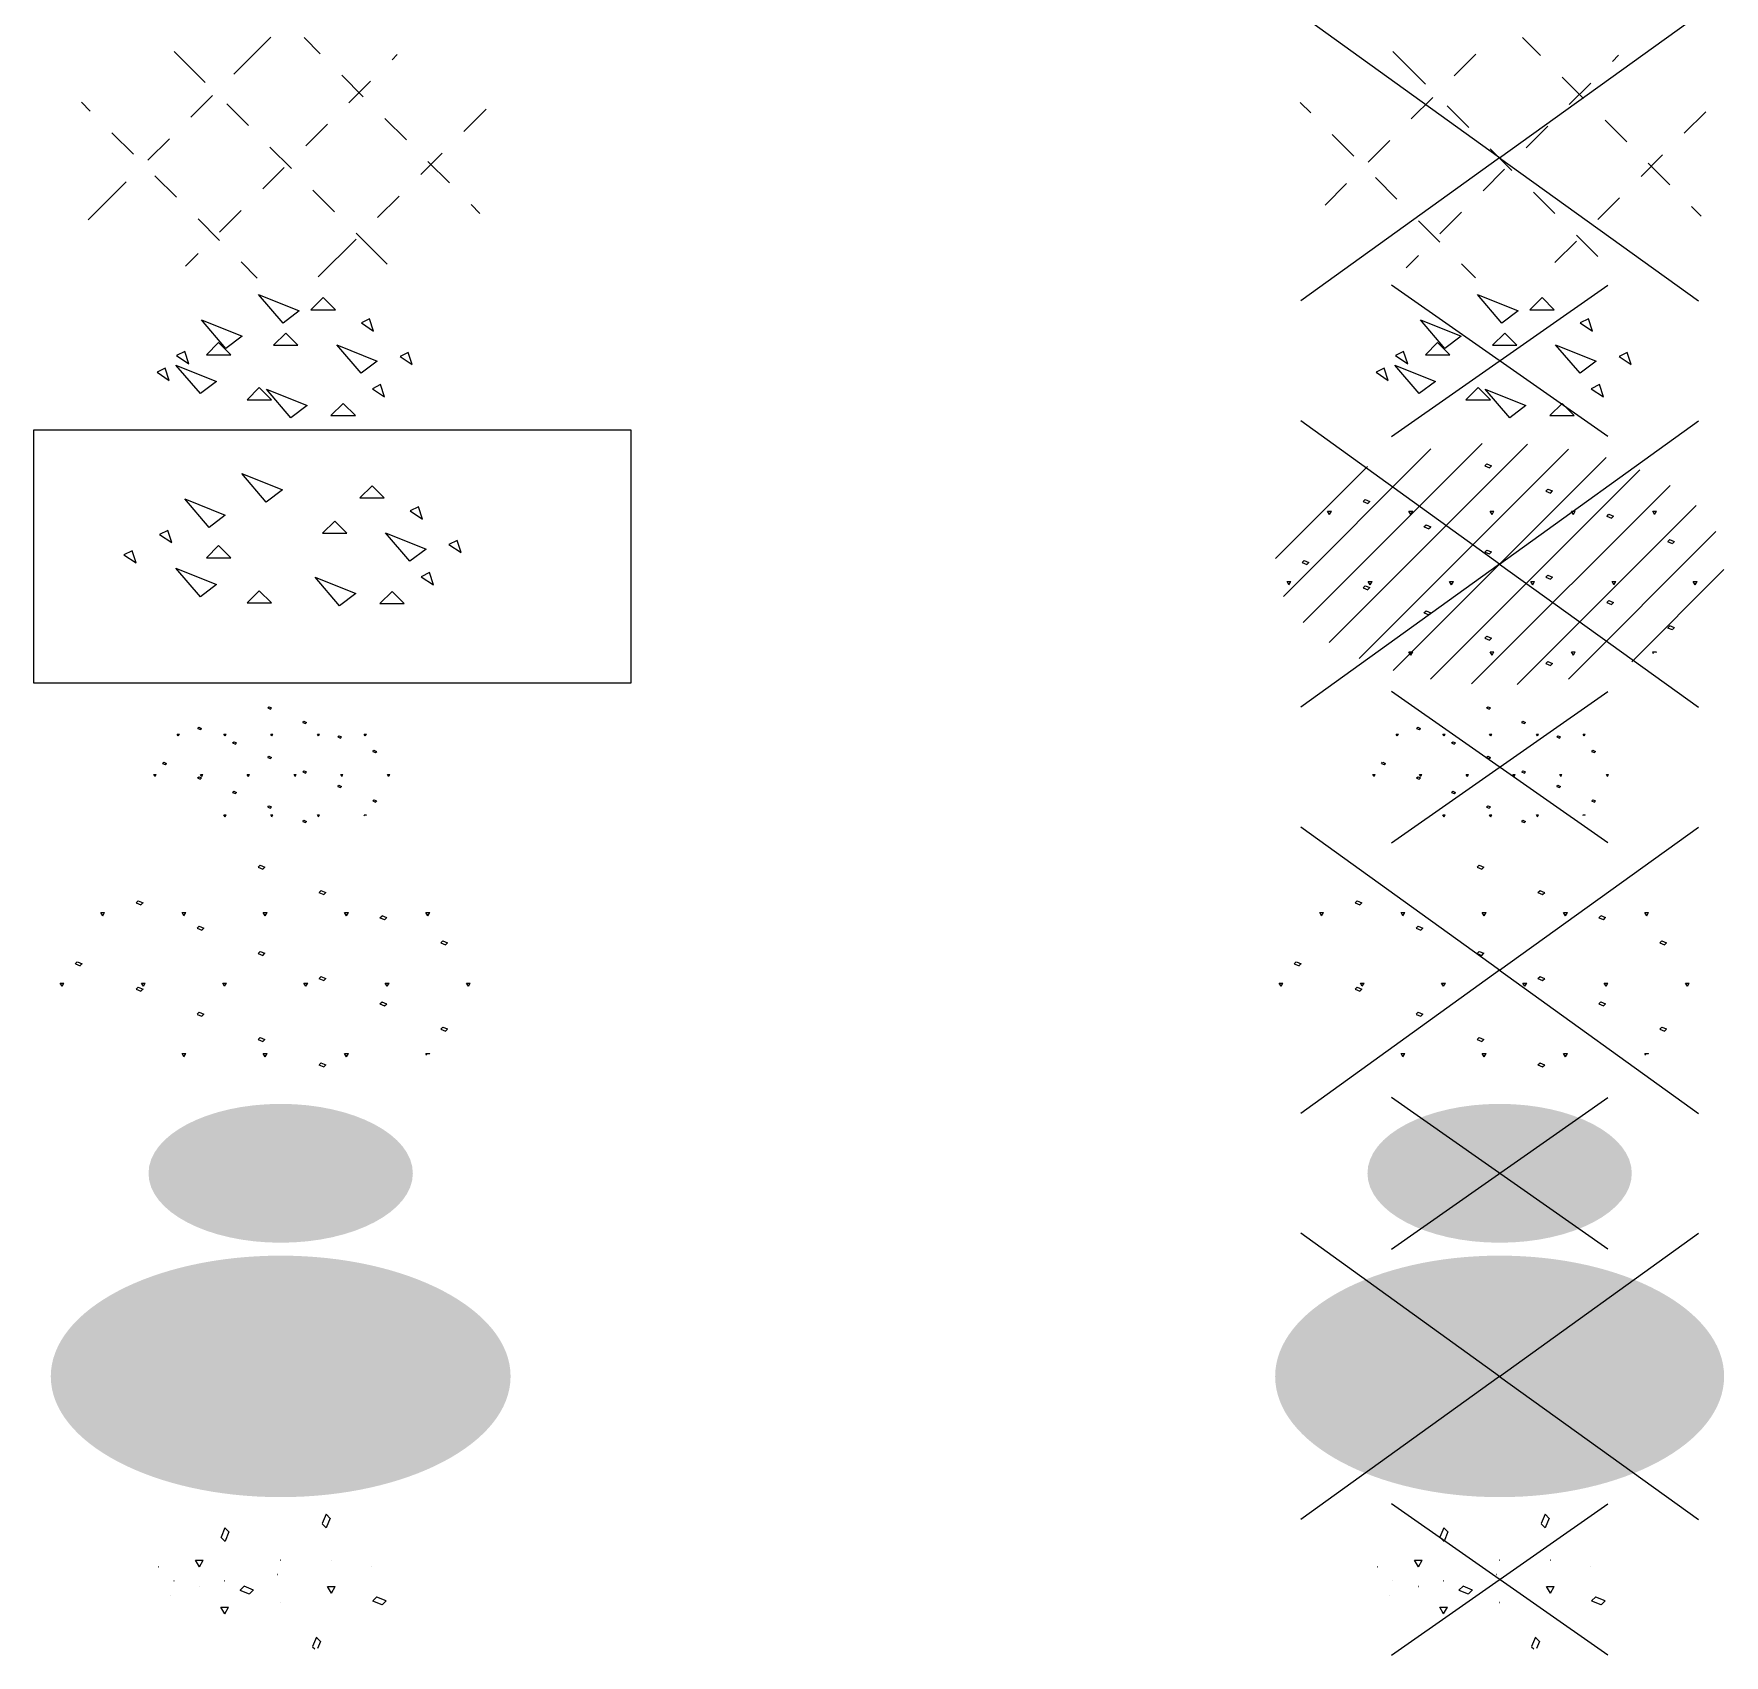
# Model space of a CAD drawing. Header units: metres. Extents: x -77 to 448, y 4806 to 5239.
# Drawn here: x -36.01 to -27.69, y 4865.63 to 4873.61 of the extents above; entities that cross this region are included whole.
import ezdxf
from ezdxf.enums import TextEntityAlignment as Align

# ---------------------------------------------------------------- set-up
doc = ezdxf.new("R2010")
doc.units = ezdxf.units.M
doc.layers.add('V-WE-VH-OPENVERHARDING_STRAATBAKSTEEN-S', color=90, linetype='Continuous', lineweight=25)
doc.styles.add('NLCS-ISO', font='NLCS-ISO.ttf')

# ---------------------------------------------------------------- blocks, each defined once
blk = doc.blocks.new('SVH-BETON_KL-SO')
for p, q in [((-1.372, 1.272), (-1.468, 1.041)), ((-1.373, 1.269), (-1.273, 1.169)), ((1.022, 1.373), (1.122, 1.273)), ((1.119, 1.606), (1.023, 1.375)), ((1.118, 1.604), (1.218, 1.504)), ((1.219, 1.506), (1.123, 1.275)), ((-1.469, 1.038), (-1.369, 0.938)), ((-1.272, 1.172), (-1.368, 0.941)), ((-2.094, 0.477), (-1.906, 0.477)), ((-2, 0.315), (-2.094, 0.477)), ((-2, 0.315), (-1.906, 0.477)), ((-1.005, -0.259), (-0.774, -0.354)), ((-1, -0.261), (-0.9, -0.161)), ((-0.905, -0.159), (-0.674, -0.254)), ((-0.769, -0.356), (-0.669, -0.256)), ((1.155, -0.17), (1.342, -0.17)), ((1.249, -0.333), (1.155, -0.17)), ((1.249, -0.333), (1.342, -0.17)), ((-1.471, -0.684), (-1.284, -0.684)), ((-1.378, -0.846), (-1.471, -0.684)), ((-1.378, -0.846), (-1.284, -0.684)), ((2.259, -0.524), (2.49, -0.62)), ((2.264, -0.526), (2.364, -0.426)), ((2.359, -0.424), (2.59, -0.52)), ((2.495, -0.622), (2.595, -0.522)), ((0.785, -1.656), (0.838, -1.709)), ((0.882, -1.423), (0.786, -1.654)), ((0.881, -1.425), (0.981, -1.525)), ((0.982, -1.523), (0.909, -1.7))]:
    blk.add_line(p, q)
for centre in [(0, 0.477), (1.249, 0.477), (-3.011, 0.314), (-0.074, 0.121), (2.238, 0.314), (-2.701, -0.393), (-2.626, -0.036), (-2, -0.17), (-1.378, -0.036), (0.002, -0.569)]:
    blk.add_circle(centre, 0.00119)
at = {"style": 'NLCS-ISO'}
blk.add_attdef('KLEUR', text='', height=1.8, dxfattribs=at).set_placement((4.25, 0), align=Align.MIDDLE_LEFT)
at = {"style": 'NLCS-ISO', "flags": 1}
blk.add_attdef('FUNCTIE', text='', height=1.8, dxfattribs=at).set_placement((0, -2.75), align=Align.TOP_CENTER)
blk = doc.blocks.new('SVH-BETON_ONGEWAPEND_INSITU_01-SO')
h = blk.add_hatch(color=253)
edge = h.paths.add_edge_path()
edge.add_ellipse((0, 0), major_axis=(5.658, 0), ratio=0.525412, start_angle=0, end_angle=360, ccw=False)
at = {"style": 'NLCS-ISO', "flags": 1}
blk.add_attdef('FUNCTIE', text='', height=1.8, dxfattribs=at).set_placement((0, -3.5), align=Align.TOP_CENTER)
blk = doc.blocks.new('SVH-BETON_ONGEWAPEND_INSITU_01_KL-SO')
h = blk.add_hatch(color=253)
edge = h.paths.add_edge_path()
edge.add_ellipse((0, 0), major_axis=(3.253, 0), ratio=0.525412, start_angle=0, end_angle=360, ccw=False)
at = {"style": 'NLCS-ISO'}
blk.add_attdef('KLEUR', text='', height=1.8, dxfattribs=at).set_placement((4.25, 0), align=Align.MIDDLE_LEFT)
at = {"style": 'NLCS-ISO', "flags": 1}
blk.add_attdef('FUNCTIE', text='', height=1.8, dxfattribs=at).set_placement((0, -2.75), align=Align.TOP_CENTER)
blk = doc.blocks.new('SVH-BETON_ONGEWAPEND_INSITU_02-SO')
for p, q in [((-0.556, 2.535), (-0.506, 2.585)), ((-0.556, 2.535), (-0.441, 2.487)), ((-0.506, 2.585), (-0.391, 2.537)), ((-0.441, 2.487), (-0.391, 2.537)), ((-3.556, 1.656), (-3.506, 1.706)), ((-3.504, 1.705), (-3.388, 1.657)), ((0.942, 1.914), (1.058, 1.866)), ((0.944, 1.914), (0.994, 1.964)), ((0.992, 1.964), (1.108, 1.916)), ((1.059, 1.866), (1.109, 1.916)), ((-4.38, 1.336), (-4.427, 1.417)), ((-4.427, 1.417), (-4.333, 1.417)), ((-4.38, 1.336), (-4.333, 1.417)), ((-3.554, 1.655), (-3.438, 1.607)), ((-3.441, 1.608), (-3.391, 1.658)), ((-2.38, 1.336), (-2.427, 1.417)), ((-2.427, 1.417), (-2.333, 1.417)), ((-2.38, 1.336), (-2.333, 1.417)), ((-0.38, 1.336), (-0.427, 1.417)), ((-0.427, 1.417), (-0.333, 1.417)), ((-0.38, 1.336), (-0.333, 1.417)), ((1.62, 1.336), (1.573, 1.417)), ((1.573, 1.417), (1.667, 1.417)), ((1.62, 1.336), (1.667, 1.417)), ((2.441, 1.293), (2.557, 1.245)), ((2.444, 1.292), (2.494, 1.342)), ((2.491, 1.343), (2.607, 1.295)), ((2.559, 1.244), (2.609, 1.294)), ((3.62, 1.336), (3.573, 1.417)), ((3.573, 1.417), (3.667, 1.417)), ((3.62, 1.336), (3.667, 1.417)), ((-2.056, 1.035), (-2.006, 1.085)), ((-2.055, 1.034), (-1.94, 0.987)), ((-2.005, 1.084), (-1.89, 1.037)), ((-1.941, 0.987), (-1.891, 1.037)), ((-0.556, 0.414), (-0.506, 0.464)), ((-0.506, 0.464), (-0.391, 0.416)), ((3.94, 0.672), (4.055, 0.625)), ((3.944, 0.671), (3.994, 0.721)), ((3.99, 0.722), (4.105, 0.675)), ((4.059, 0.623), (4.109, 0.673)), ((-5.056, 0.156), (-5.006, 0.206)), ((-5.053, 0.155), (-4.937, 0.107)), ((-5.003, 0.205), (-4.887, 0.157)), ((-4.941, 0.108), (-4.891, 0.158)), ((-0.556, 0.414), (-0.441, 0.366)), ((-0.441, 0.366), (-0.391, 0.416)), ((-5.38, -0.396), (-5.427, -0.315)), ((-5.427, -0.315), (-5.333, -0.315)), ((-5.38, -0.396), (-5.333, -0.315)), ((-3.556, -0.465), (-3.506, -0.415)), ((-3.38, -0.396), (-3.427, -0.315)), ((-3.427, -0.315), (-3.333, -0.315)), ((-3.38, -0.396), (-3.333, -0.315)), ((-1.38, -0.396), (-1.427, -0.315)), ((-1.427, -0.315), (-1.333, -0.315)), ((-1.38, -0.396), (-1.333, -0.315)), ((0.62, -0.396), (0.573, -0.315)), ((0.573, -0.315), (0.667, -0.315)), ((0.62, -0.396), (0.667, -0.315)), ((0.942, -0.207), (1.058, -0.255)), ((0.944, -0.208), (0.994, -0.158)), ((0.992, -0.157), (1.108, -0.205)), ((1.059, -0.256), (1.109, -0.206)), ((2.62, -0.396), (2.573, -0.315)), ((2.573, -0.315), (2.667, -0.315)), ((2.62, -0.396), (2.667, -0.315)), ((4.62, -0.396), (4.573, -0.315)), ((4.573, -0.315), (4.667, -0.315)), ((4.62, -0.396), (4.667, -0.315)), ((-3.554, -0.466), (-3.438, -0.514)), ((-3.504, -0.416), (-3.388, -0.464)), ((-3.441, -0.513), (-3.391, -0.463)), ((2.441, -0.828), (2.557, -0.876)), ((2.444, -0.829), (2.494, -0.779)), ((2.491, -0.778), (2.607, -0.826)), ((2.559, -0.877), (2.609, -0.827)), ((-2.056, -1.086), (-2.006, -1.036)), ((-2.055, -1.087), (-1.94, -1.135)), ((-2.005, -1.037), (-1.89, -1.085)), ((-1.941, -1.134), (-1.891, -1.084)), ((-0.556, -1.708), (-0.506, -1.658)), ((-0.506, -1.658), (-0.391, -1.706)), ((3.94, -1.449), (4.055, -1.497)), ((3.944, -1.45), (3.994, -1.4)), ((3.99, -1.399), (4.105, -1.447)), ((4.059, -1.498), (4.109, -1.448)), ((-2.38, -2.129), (-2.427, -2.047)), ((-2.427, -2.047), (-2.333, -2.047)), ((-2.38, -2.129), (-2.333, -2.047)), ((-0.556, -1.708), (-0.441, -1.756)), ((-0.441, -1.756), (-0.391, -1.706)), ((-0.38, -2.129), (-0.427, -2.047)), ((-0.427, -2.047), (-0.333, -2.047)), ((-0.38, -2.129), (-0.333, -2.047)), ((1.62, -2.129), (1.573, -2.047)), ((1.573, -2.047), (1.667, -2.047)), ((1.62, -2.129), (1.667, -2.047)), ((3.597, -2.089), (3.573, -2.047)), ((3.573, -2.047), (3.667, -2.047)), ((3.66, -2.058), (3.667, -2.047)), ((0.942, -2.329), (1.058, -2.376)), ((0.944, -2.329), (0.994, -2.279)), ((0.992, -2.279), (1.108, -2.326)), ((1.059, -2.377), (1.109, -2.327))]:
    blk.add_line(p, q)
at = {"style": 'NLCS-ISO', "flags": 1}
blk.add_attdef('FUNCTIE', text='', height=1.8, dxfattribs=at).set_placement((0, -3.5), align=Align.TOP_CENTER)
blk = doc.blocks.new('SVH-BETON_ONGEWAPEND_INSITU_02_KL-SO')
for p, q in [((-0.32, 1.458), (-0.291, 1.486)), ((-0.32, 1.458), (-0.254, 1.43)), ((-0.291, 1.486), (-0.225, 1.459)), ((-0.254, 1.43), (-0.225, 1.459)), ((-2.045, 0.952), (-2.016, 0.981)), ((-2.043, 0.952), (-1.977, 0.924)), ((-2.015, 0.98), (-1.948, 0.953)), ((-1.979, 0.925), (-1.95, 0.954)), ((0.542, 1.101), (0.608, 1.073)), ((0.543, 1.1), (0.571, 1.129)), ((0.571, 1.129), (0.637, 1.102)), ((0.609, 1.073), (0.638, 1.102)), ((-2.519, 0.768), (-2.546, 0.815)), ((-2.546, 0.815), (-2.492, 0.815)), ((-2.519, 0.768), (-2.492, 0.815)), ((-1.369, 0.768), (-1.396, 0.815)), ((-1.396, 0.815), (-1.342, 0.815)), ((-1.369, 0.768), (-1.342, 0.815)), ((-1.182, 0.595), (-1.154, 0.624)), ((-1.182, 0.595), (-1.115, 0.567)), ((-1.153, 0.624), (-1.087, 0.596)), ((-1.116, 0.568), (-1.087, 0.596)), ((-0.219, 0.768), (-0.246, 0.815)), ((-0.246, 0.815), (-0.192, 0.815)), ((-0.219, 0.768), (-0.192, 0.815)), ((0.931, 0.768), (0.904, 0.815)), ((0.904, 0.815), (0.958, 0.815)), ((0.931, 0.768), (0.958, 0.815)), ((1.404, 0.744), (1.47, 0.716)), ((1.405, 0.743), (1.434, 0.772)), ((1.432, 0.772), (1.499, 0.745)), ((1.471, 0.716), (1.5, 0.744)), ((2.081, 0.768), (2.054, 0.815)), ((2.054, 0.815), (2.108, 0.815)), ((2.081, 0.768), (2.108, 0.815)), ((-2.907, 0.09), (-2.879, 0.119)), ((-2.905, 0.089), (-2.839, 0.061)), ((-2.877, 0.118), (-2.81, 0.09)), ((-2.841, 0.062), (-2.812, 0.091)), ((-0.32, 0.238), (-0.291, 0.267)), ((-0.32, 0.238), (-0.254, 0.21)), ((-0.291, 0.267), (-0.225, 0.239)), ((-0.254, 0.21), (-0.225, 0.239)), ((2.265, 0.387), (2.332, 0.359)), ((2.268, 0.386), (2.296, 0.415)), ((2.294, 0.415), (2.361, 0.388)), ((2.334, 0.358), (2.363, 0.387)), ((-3.094, -0.228), (-3.121, -0.181)), ((-3.121, -0.181), (-3.067, -0.181)), ((-3.094, -0.228), (-3.067, -0.181)), ((-2.045, -0.267), (-2.016, -0.239)), ((-2.043, -0.268), (-1.977, -0.296)), ((-2.015, -0.239), (-1.948, -0.267)), ((-1.979, -0.295), (-1.95, -0.266)), ((-1.944, -0.228), (-1.971, -0.181)), ((-1.971, -0.181), (-1.917, -0.181)), ((-1.944, -0.228), (-1.917, -0.181)), ((-0.794, -0.228), (-0.821, -0.181)), ((-0.821, -0.181), (-0.767, -0.181)), ((-0.794, -0.228), (-0.767, -0.181)), ((0.356, -0.228), (0.329, -0.181)), ((0.329, -0.181), (0.383, -0.181)), ((0.356, -0.228), (0.383, -0.181)), ((0.542, -0.119), (0.608, -0.147)), ((0.543, -0.119), (0.571, -0.091)), ((0.571, -0.09), (0.637, -0.118)), ((0.609, -0.147), (0.638, -0.118)), ((1.506, -0.228), (1.479, -0.181)), ((1.479, -0.181), (1.533, -0.181)), ((1.506, -0.228), (1.533, -0.181)), ((2.656, -0.228), (2.629, -0.181)), ((2.629, -0.181), (2.683, -0.181)), ((2.656, -0.228), (2.683, -0.181)), ((-1.182, -0.625), (-1.154, -0.596)), ((-1.182, -0.625), (-1.115, -0.652)), ((-1.153, -0.596), (-1.087, -0.624)), ((-1.116, -0.652), (-1.087, -0.623)), ((1.404, -0.476), (1.47, -0.504)), ((1.405, -0.477), (1.434, -0.448)), ((1.432, -0.447), (1.499, -0.475)), ((1.471, -0.504), (1.5, -0.475)), ((2.268, -0.834), (2.296, -0.805)), ((2.294, -0.804), (2.361, -0.832)), ((-1.369, -1.224), (-1.396, -1.177)), ((-1.396, -1.177), (-1.342, -1.177)), ((-1.369, -1.224), (-1.342, -1.177)), ((-0.32, -0.982), (-0.291, -0.953)), ((-0.32, -0.982), (-0.254, -1.009)), ((-0.291, -0.953), (-0.225, -0.981)), ((-0.254, -1.009), (-0.225, -0.981)), ((-0.219, -1.224), (-0.246, -1.177)), ((-0.246, -1.177), (-0.192, -1.177)), ((-0.219, -1.224), (-0.192, -1.177)), ((0.931, -1.224), (0.904, -1.177)), ((0.904, -1.177), (0.958, -1.177)), ((0.931, -1.224), (0.958, -1.177)), ((2.068, -1.201), (2.054, -1.177)), ((2.054, -1.177), (2.108, -1.177)), ((2.105, -1.184), (2.108, -1.177)), ((2.265, -0.833), (2.332, -0.861)), ((2.334, -0.861), (2.363, -0.833)), ((0.542, -1.339), (0.608, -1.366)), ((0.543, -1.339), (0.571, -1.31)), ((0.571, -1.31), (0.637, -1.338)), ((0.609, -1.367), (0.638, -1.338))]:
    blk.add_line(p, q)
at = {"style": 'NLCS-ISO'}
blk.add_attdef('FORMAAT', text='', height=1.8, dxfattribs=at).set_placement((-4.25, 0), align=Align.MIDDLE_RIGHT)
blk.add_attdef('KLEUR', text='', height=1.8, dxfattribs=at).set_placement((4.25, 0), align=Align.MIDDLE_LEFT)
at = {"style": 'NLCS-ISO', "flags": 1}
blk.add_attdef('FUNCTIE', text='', height=1.8, dxfattribs=at).set_placement((0, -2.75), align=Align.TOP_CENTER)
blk = doc.blocks.new('SVH-BETON_SCHRAAL-SO')
for p, q in [((-0.958, 2.227), (0.042, 1.827)), ((-0.358, 1.527), (-0.958, 2.227)), ((0.042, 1.827), (-0.358, 1.527)), ((2.25, 1.929), (1.95, 1.629)), ((2.55, 1.629), (2.25, 1.929)), ((-2.363, 1.603), (-1.363, 1.203)), ((-1.763, 0.903), (-2.363, 1.603)), ((1.95, 1.629), (2.55, 1.629)), ((3.389, 1.406), (3.189, 1.306)), ((3.189, 1.306), (3.489, 1.106)), ((3.489, 1.106), (3.389, 1.406)), ((-1.363, 1.203), (-1.763, 0.903)), ((1.329, 1.056), (1.029, 0.756)), ((1.629, 0.756), (1.329, 1.056)), ((-2.78, 0.826), (-2.98, 0.726)), ((-2.98, 0.726), (-2.68, 0.526)), ((-2.68, 0.526), (-2.78, 0.826)), ((-1.528, 0.454), (-1.828, 0.154)), ((-1.228, 0.154), (-1.528, 0.454)), ((1.029, 0.756), (1.629, 0.756)), ((2.581, 0.768), (3.581, 0.368)), ((3.181, 0.068), (2.581, 0.768)), ((4.342, 0.581), (4.142, 0.481)), ((4.142, 0.481), (4.442, 0.281)), ((4.442, 0.281), (4.342, 0.581)), ((-3.658, 0.327), (-3.858, 0.227)), ((-3.858, 0.227), (-3.558, 0.027)), ((-3.558, 0.027), (-3.658, 0.327)), ((-1.828, 0.154), (-1.228, 0.154)), ((3.581, 0.368), (3.181, 0.068)), ((-2.577, -0.105), (-1.577, -0.505)), ((-1.977, -0.805), (-2.577, -0.105)), ((0.851, -0.327), (1.851, -0.727)), ((1.451, -1.027), (0.851, -0.327)), ((3.659, -0.212), (3.459, -0.312)), ((3.459, -0.312), (3.759, -0.512)), ((3.759, -0.512), (3.659, -0.212)), ((-1.577, -0.505), (-1.977, -0.805)), ((-0.528, -0.657), (-0.828, -0.957)), ((-0.228, -0.957), (-0.528, -0.657)), ((1.851, -0.727), (1.451, -1.027)), ((2.742, -0.673), (2.442, -0.973)), ((3.042, -0.973), (2.742, -0.673)), ((-0.828, -0.957), (-0.228, -0.957)), ((2.442, -0.973), (3.042, -0.973))]:
    blk.add_line(p, q)
at = {"style": 'NLCS-ISO', "flags": 1}
blk.add_attdef('FUNCTIE', text='', height=1.8, dxfattribs=at).set_placement((0, -3.5), align=Align.TOP_CENTER)
blk = doc.blocks.new('SVH-BETON_SCHRAAL_KL-SO')
for p, q in [((-0.542, 1.633), (0.458, 1.233)), ((0.058, 0.933), (-0.542, 1.633)), ((1.046, 1.558), (0.746, 1.258)), ((0.746, 1.258), (1.346, 1.258)), ((1.346, 1.258), (1.046, 1.558)), ((-1.947, 1.009), (-0.947, 0.609)), ((-1.347, 0.309), (-1.947, 1.009)), ((0.458, 1.233), (0.058, 0.933)), ((2.186, 1.035), (1.986, 0.935)), ((1.986, 0.935), (2.286, 0.735)), ((2.286, 0.735), (2.186, 1.035)), ((-1.528, 0.454), (-1.828, 0.154)), ((-1.228, 0.154), (-1.528, 0.454)), ((-0.947, 0.609), (-1.347, 0.309)), ((0.126, 0.685), (-0.174, 0.385)), ((0.426, 0.385), (0.126, 0.685)), ((-2.363, 0.232), (-2.563, 0.132)), ((-2.563, 0.132), (-2.263, -0.068)), ((-2.263, -0.068), (-2.363, 0.232)), ((-1.828, 0.154), (-1.228, 0.154)), ((-0.174, 0.385), (0.426, 0.385)), ((1.378, 0.396), (2.378, -0.004)), ((1.978, -0.304), (1.378, 0.396)), ((3.138, 0.21), (2.938, 0.11)), ((2.938, 0.11), (3.238, -0.09)), ((3.238, -0.09), (3.138, 0.21)), ((-2.841, -0.178), (-3.041, -0.278)), ((-3.041, -0.278), (-2.741, -0.478)), ((-2.741, -0.478), (-2.841, -0.178)), ((-2.577, -0.105), (-1.577, -0.505)), ((-1.977, -0.805), (-2.577, -0.105)), ((2.378, -0.004), (1.978, -0.304)), ((-1.577, -0.505), (-1.977, -0.805)), ((-0.528, -0.657), (-0.828, -0.957)), ((-0.228, -0.957), (-0.528, -0.657)), ((-0.352, -0.698), (0.648, -1.098)), ((0.248, -1.398), (-0.352, -0.698)), ((2.456, -0.584), (2.256, -0.684)), ((2.256, -0.684), (2.556, -0.884)), ((2.556, -0.884), (2.456, -0.584)), ((-0.828, -0.957), (-0.228, -0.957)), ((0.648, -1.098), (0.248, -1.398)), ((1.538, -1.044), (1.238, -1.344)), ((1.838, -1.344), (1.538, -1.044)), ((1.238, -1.344), (1.838, -1.344))]:
    blk.add_line(p, q)
at = {"style": 'NLCS-ISO'}
blk.add_attdef('FORMAAT', text='', height=1.8, dxfattribs=at).set_placement((-4.25, 0), align=Align.MIDDLE_RIGHT)
blk.add_attdef('KLEUR', text='', height=1.8, dxfattribs=at).set_placement((4.25, 0), align=Align.MIDDLE_LEFT)
at = {"style": 'NLCS-ISO', "flags": 1}
blk.add_attdef('FUNCTIE', text='', height=1.8, dxfattribs=at).set_placement((0, -2.75), align=Align.TOP_CENTER)
blk = doc.blocks.new('SVH-BOUWWEG-SO')
for p, q in [((-1.149, 2.063), (-0.24, 2.972)), ((0.972, 2.563), (0.577, 2.959)), ((-1.856, 1.856), (-2.619, 2.619)), ((2.74, 2.417), (2.866, 2.543)), ((2.033, 1.503), (1.503, 2.033)), ((1.679, 1.356), (2.21, 1.886)), ((-4.685, 1.149), (-4.905, 1.369)), ((-2.21, 1.003), (-1.679, 1.533)), ((-0.795, 0.795), (-1.326, 1.326)), ((3.094, 0.442), (2.563, 0.972)), ((4.508, 0.649), (5.057, 1.198)), ((-3.624, 0.088), (-4.154, 0.619)), ((-3.27, -0.058), (-2.74, 0.472)), ((0.619, 0.295), (1.149, 0.826)), ((0.265, -0.265), (-0.265, 0.265)), ((3.447, -0.412), (3.977, 0.119)), ((-0.442, -0.765), (0.088, -0.235)), ((4.154, -0.619), (3.624, -0.088)), ((-4.74, -1.528), (-3.801, -0.588)), ((-2.563, -0.972), (-3.094, -0.442)), ((1.326, -1.326), (0.795, -0.795)), ((2.386, -1.472), (2.917, -0.942)), ((4.905, -1.369), (4.685, -1.149)), ((-1.503, -2.033), (-2.033, -1.503)), ((-1.503, -1.826), (-0.972, -1.295)), ((0.926, -2.933), (1.856, -2.003)), ((2.619, -2.619), (1.856, -1.856)), ((-2.345, -2.668), (-2.033, -2.356)), ((-0.577, -2.959), (-0.972, -2.563))]:
    blk.add_line(p, q)
blk = doc.blocks.new('V-SVH-BETON_KL-SO')
for p, q in [((-2.662, -1.864), (2.662, 1.864)), ((2.662, -1.864), (-2.662, 1.864)), ((-1.372, 1.272), (-1.468, 1.041)), ((-1.373, 1.269), (-1.273, 1.169)), ((1.022, 1.373), (1.122, 1.273)), ((1.119, 1.606), (1.023, 1.375)), ((1.118, 1.604), (1.218, 1.504)), ((1.219, 1.506), (1.123, 1.275)), ((-1.469, 1.038), (-1.369, 0.938)), ((-1.272, 1.172), (-1.368, 0.941)), ((-2.094, 0.477), (-1.906, 0.477)), ((-2, 0.315), (-2.094, 0.477)), ((-2, 0.315), (-1.906, 0.477)), ((-1.005, -0.259), (-0.774, -0.354)), ((-1, -0.261), (-0.9, -0.161)), ((-0.905, -0.159), (-0.674, -0.254)), ((-0.769, -0.356), (-0.669, -0.256)), ((1.155, -0.17), (1.342, -0.17)), ((1.249, -0.333), (1.155, -0.17)), ((1.249, -0.333), (1.342, -0.17)), ((-1.471, -0.684), (-1.284, -0.684)), ((-1.378, -0.846), (-1.471, -0.684)), ((-1.378, -0.846), (-1.284, -0.684)), ((2.259, -0.524), (2.49, -0.62)), ((2.264, -0.526), (2.364, -0.426)), ((2.359, -0.424), (2.59, -0.52)), ((2.495, -0.622), (2.595, -0.522)), ((0.785, -1.656), (0.838, -1.709)), ((0.882, -1.423), (0.786, -1.654)), ((0.881, -1.425), (0.981, -1.525)), ((0.982, -1.523), (0.909, -1.7))]:
    blk.add_line(p, q)
for centre in [(0, 0.477), (1.249, 0.477), (-3.011, 0.314), (-0.074, 0.121), (2.238, 0.314), (-2.701, -0.393), (-2.626, -0.036), (-2, -0.17), (-1.378, -0.036), (0.002, -0.569)]:
    blk.add_circle(centre, 0.00119)
at = {"style": 'NLCS-ISO'}
blk.add_attdef('KLEUR', text='', height=1.8, dxfattribs=at).set_placement((4.25, 0), align=Align.MIDDLE_LEFT)
at = {"style": 'NLCS-ISO', "flags": 1}
blk.add_attdef('FUNCTIE', text='', height=1.8, dxfattribs=at).set_placement((0, -2.75), align=Align.TOP_CENTER)
blk = doc.blocks.new('V-SVH-BETON_ONGEWAPEND_INSITU_01-SO')
h = blk.add_hatch(color=254)
edge = h.paths.add_edge_path()
edge.add_ellipse((0, 0), major_axis=(5.525, 0), ratio=0.538076, start_angle=0, end_angle=360, ccw=False)
for q in [(-4.895, 3.524), (4.895, 3.524), (-4.895, -3.524), (4.895, -3.524)]:
    blk.add_line((0, 0), q)
at = {"style": 'NLCS-ISO', "flags": 1}
blk.add_attdef('FUNCTIE', text='', height=1.8, dxfattribs=at).set_placement((0, -3.975), align=Align.TOP_CENTER)
blk = doc.blocks.new('V-SVH-BETON_ONGEWAPEND_INSITU_01_KL-SO')
h = blk.add_hatch(color=253)
edge = h.paths.add_edge_path()
edge.add_ellipse((0, 0), major_axis=(3.253, 0), ratio=0.525412, start_angle=0, end_angle=360, ccw=False)
for p, q in [((-2.662, -1.864), (2.662, 1.864)), ((2.662, -1.864), (-2.662, 1.864))]:
    blk.add_line(p, q)
at = {"style": 'NLCS-ISO'}
blk.add_attdef('KLEUR', text='', height=1.8, dxfattribs=at).set_placement((4.25, 0), align=Align.MIDDLE_LEFT)
at = {"style": 'NLCS-ISO', "flags": 1}
blk.add_attdef('FUNCTIE', text='', height=1.8, dxfattribs=at).set_placement((0, -2.75), align=Align.TOP_CENTER)
blk = doc.blocks.new('V-SVH-BETON_ONGEWAPEND_INSITU_02-SO')
for p, q in [((0, 0), (-4.895, 3.524)), ((0, 0), (4.895, 3.524)), ((-0.556, 2.535), (-0.506, 2.585)), ((-0.556, 2.535), (-0.441, 2.487)), ((-0.506, 2.585), (-0.391, 2.537)), ((-0.441, 2.487), (-0.391, 2.537)), ((-3.556, 1.656), (-3.506, 1.706)), ((-3.504, 1.705), (-3.388, 1.657)), ((0.942, 1.914), (1.058, 1.866)), ((0.944, 1.914), (0.994, 1.964)), ((0.992, 1.964), (1.108, 1.916)), ((1.059, 1.866), (1.109, 1.916)), ((-4.38, 1.336), (-4.427, 1.417)), ((-4.427, 1.417), (-4.333, 1.417)), ((-4.38, 1.336), (-4.333, 1.417)), ((-3.554, 1.655), (-3.438, 1.607)), ((-3.441, 1.608), (-3.391, 1.658)), ((-2.38, 1.336), (-2.427, 1.417)), ((-2.427, 1.417), (-2.333, 1.417)), ((-2.38, 1.336), (-2.333, 1.417)), ((-0.38, 1.336), (-0.427, 1.417)), ((-0.427, 1.417), (-0.333, 1.417)), ((-0.38, 1.336), (-0.333, 1.417)), ((1.62, 1.336), (1.573, 1.417)), ((1.573, 1.417), (1.667, 1.417)), ((1.62, 1.336), (1.667, 1.417)), ((2.441, 1.293), (2.557, 1.245)), ((2.444, 1.292), (2.494, 1.342)), ((2.491, 1.343), (2.607, 1.295)), ((2.559, 1.244), (2.609, 1.294)), ((3.62, 1.336), (3.573, 1.417)), ((3.573, 1.417), (3.667, 1.417)), ((3.62, 1.336), (3.667, 1.417)), ((-2.056, 1.035), (-2.006, 1.085)), ((-2.055, 1.034), (-1.94, 0.987)), ((-2.005, 1.084), (-1.89, 1.037)), ((-1.941, 0.987), (-1.891, 1.037)), ((-0.556, 0.414), (-0.506, 0.464)), ((-0.506, 0.464), (-0.391, 0.416)), ((3.94, 0.672), (4.055, 0.625)), ((3.944, 0.671), (3.994, 0.721)), ((3.99, 0.722), (4.105, 0.675)), ((4.059, 0.623), (4.109, 0.673)), ((-5.056, 0.156), (-5.006, 0.206)), ((-5.053, 0.155), (-4.937, 0.107)), ((-5.003, 0.205), (-4.887, 0.157)), ((-4.941, 0.108), (-4.891, 0.158)), ((-0.556, 0.414), (-0.441, 0.366)), ((-0.441, 0.366), (-0.391, 0.416)), ((-5.38, -0.396), (-5.427, -0.315)), ((-5.427, -0.315), (-5.333, -0.315)), ((-5.38, -0.396), (-5.333, -0.315)), ((0, 0), (-4.895, -3.524)), ((-3.556, -0.465), (-3.506, -0.415)), ((-3.38, -0.396), (-3.427, -0.315)), ((-3.427, -0.315), (-3.333, -0.315)), ((-3.38, -0.396), (-3.333, -0.315)), ((-1.38, -0.396), (-1.427, -0.315)), ((-1.427, -0.315), (-1.333, -0.315)), ((-1.38, -0.396), (-1.333, -0.315)), ((0, 0), (4.895, -3.524)), ((0.62, -0.396), (0.573, -0.315)), ((0.573, -0.315), (0.667, -0.315)), ((0.62, -0.396), (0.667, -0.315)), ((0.942, -0.207), (1.058, -0.255)), ((0.944, -0.208), (0.994, -0.158)), ((0.992, -0.157), (1.108, -0.205)), ((1.059, -0.256), (1.109, -0.206)), ((2.62, -0.396), (2.573, -0.315)), ((2.573, -0.315), (2.667, -0.315)), ((2.62, -0.396), (2.667, -0.315)), ((4.62, -0.396), (4.573, -0.315)), ((4.573, -0.315), (4.667, -0.315)), ((4.62, -0.396), (4.667, -0.315)), ((-3.554, -0.466), (-3.438, -0.514)), ((-3.504, -0.416), (-3.388, -0.464)), ((-3.441, -0.513), (-3.391, -0.463)), ((2.441, -0.828), (2.557, -0.876)), ((2.444, -0.829), (2.494, -0.779)), ((2.491, -0.778), (2.607, -0.826)), ((2.559, -0.877), (2.609, -0.827)), ((-2.056, -1.086), (-2.006, -1.036)), ((-2.055, -1.087), (-1.94, -1.135)), ((-2.005, -1.037), (-1.89, -1.085)), ((-1.941, -1.134), (-1.891, -1.084)), ((-0.556, -1.708), (-0.506, -1.658)), ((-0.506, -1.658), (-0.391, -1.706)), ((3.94, -1.449), (4.055, -1.497)), ((3.944, -1.45), (3.994, -1.4)), ((3.99, -1.399), (4.105, -1.447)), ((4.059, -1.498), (4.109, -1.448)), ((-2.38, -2.129), (-2.427, -2.047)), ((-2.427, -2.047), (-2.333, -2.047)), ((-2.38, -2.129), (-2.333, -2.047)), ((-0.556, -1.708), (-0.441, -1.756)), ((-0.441, -1.756), (-0.391, -1.706)), ((-0.38, -2.129), (-0.427, -2.047)), ((-0.427, -2.047), (-0.333, -2.047)), ((-0.38, -2.129), (-0.333, -2.047)), ((1.62, -2.129), (1.573, -2.047)), ((1.573, -2.047), (1.667, -2.047)), ((1.62, -2.129), (1.667, -2.047)), ((3.597, -2.089), (3.573, -2.047)), ((3.573, -2.047), (3.667, -2.047)), ((3.66, -2.058), (3.667, -2.047)), ((0.942, -2.329), (1.058, -2.376)), ((0.944, -2.329), (0.994, -2.279)), ((0.992, -2.279), (1.108, -2.326)), ((1.059, -2.377), (1.109, -2.327))]:
    blk.add_line(p, q)
at = {"style": 'NLCS-ISO', "flags": 1}
blk.add_attdef('FUNCTIE', text='', height=1.8, dxfattribs=at).set_placement((0, -3.975), align=Align.TOP_CENTER)
blk = doc.blocks.new('V-SVH-BETON_ONGEWAPEND_INSITU_02_KL-SO')
for p, q in [((-2.662, -1.864), (2.662, 1.864)), ((2.662, -1.864), (-2.662, 1.864)), ((-0.32, 1.458), (-0.291, 1.486)), ((-0.32, 1.458), (-0.254, 1.43)), ((-0.291, 1.486), (-0.225, 1.459)), ((-0.254, 1.43), (-0.225, 1.459)), ((-2.045, 0.952), (-2.016, 0.981)), ((-2.043, 0.952), (-1.977, 0.924)), ((-2.015, 0.98), (-1.948, 0.953)), ((-1.979, 0.925), (-1.95, 0.954)), ((0.542, 1.101), (0.608, 1.073)), ((0.543, 1.1), (0.571, 1.129)), ((0.571, 1.129), (0.637, 1.102)), ((0.609, 1.073), (0.638, 1.102)), ((-2.519, 0.768), (-2.546, 0.815)), ((-2.546, 0.815), (-2.492, 0.815)), ((-2.519, 0.768), (-2.492, 0.815)), ((-1.369, 0.768), (-1.396, 0.815)), ((-1.396, 0.815), (-1.342, 0.815)), ((-1.369, 0.768), (-1.342, 0.815)), ((-1.182, 0.595), (-1.154, 0.624)), ((-1.182, 0.595), (-1.115, 0.567)), ((-1.153, 0.624), (-1.087, 0.596)), ((-1.116, 0.568), (-1.087, 0.596)), ((-0.219, 0.768), (-0.246, 0.815)), ((-0.246, 0.815), (-0.192, 0.815)), ((-0.219, 0.768), (-0.192, 0.815)), ((0.931, 0.768), (0.904, 0.815)), ((0.904, 0.815), (0.958, 0.815)), ((0.931, 0.768), (0.958, 0.815)), ((1.404, 0.744), (1.47, 0.716)), ((1.405, 0.743), (1.434, 0.772)), ((1.432, 0.772), (1.499, 0.745)), ((1.471, 0.716), (1.5, 0.744)), ((2.081, 0.768), (2.054, 0.815)), ((2.054, 0.815), (2.108, 0.815)), ((2.081, 0.768), (2.108, 0.815)), ((-2.907, 0.09), (-2.879, 0.119)), ((-2.905, 0.089), (-2.839, 0.061)), ((-2.877, 0.118), (-2.81, 0.09)), ((-2.841, 0.062), (-2.812, 0.091)), ((-0.32, 0.238), (-0.291, 0.267)), ((-0.32, 0.238), (-0.254, 0.21)), ((-0.291, 0.267), (-0.225, 0.239)), ((-0.254, 0.21), (-0.225, 0.239)), ((2.265, 0.387), (2.332, 0.359)), ((2.268, 0.386), (2.296, 0.415)), ((2.294, 0.415), (2.361, 0.388)), ((2.334, 0.358), (2.363, 0.387)), ((-3.094, -0.228), (-3.121, -0.181)), ((-3.121, -0.181), (-3.067, -0.181)), ((-3.094, -0.228), (-3.067, -0.181)), ((-2.045, -0.267), (-2.016, -0.239)), ((-2.043, -0.268), (-1.977, -0.296)), ((-2.015, -0.239), (-1.948, -0.267)), ((-1.979, -0.295), (-1.95, -0.266)), ((-1.944, -0.228), (-1.971, -0.181)), ((-1.971, -0.181), (-1.917, -0.181)), ((-1.944, -0.228), (-1.917, -0.181)), ((-0.794, -0.228), (-0.821, -0.181)), ((-0.821, -0.181), (-0.767, -0.181)), ((-0.794, -0.228), (-0.767, -0.181)), ((0.356, -0.228), (0.329, -0.181)), ((0.329, -0.181), (0.383, -0.181)), ((0.356, -0.228), (0.383, -0.181)), ((0.542, -0.119), (0.608, -0.147)), ((0.543, -0.119), (0.571, -0.091)), ((0.571, -0.09), (0.637, -0.118)), ((0.609, -0.147), (0.638, -0.118)), ((1.506, -0.228), (1.479, -0.181)), ((1.479, -0.181), (1.533, -0.181)), ((1.506, -0.228), (1.533, -0.181)), ((2.656, -0.228), (2.629, -0.181)), ((2.629, -0.181), (2.683, -0.181)), ((2.656, -0.228), (2.683, -0.181)), ((-1.182, -0.625), (-1.154, -0.596)), ((-1.182, -0.625), (-1.115, -0.652)), ((-1.153, -0.596), (-1.087, -0.624)), ((-1.116, -0.652), (-1.087, -0.623)), ((1.404, -0.476), (1.47, -0.504)), ((1.405, -0.477), (1.434, -0.448)), ((1.432, -0.447), (1.499, -0.475)), ((1.471, -0.504), (1.5, -0.475)), ((2.268, -0.834), (2.296, -0.805)), ((2.294, -0.804), (2.361, -0.832)), ((-1.369, -1.224), (-1.396, -1.177)), ((-1.396, -1.177), (-1.342, -1.177)), ((-1.369, -1.224), (-1.342, -1.177)), ((-0.32, -0.982), (-0.291, -0.953)), ((-0.32, -0.982), (-0.254, -1.009)), ((-0.291, -0.953), (-0.225, -0.981)), ((-0.254, -1.009), (-0.225, -0.981)), ((-0.219, -1.224), (-0.246, -1.177)), ((-0.246, -1.177), (-0.192, -1.177)), ((-0.219, -1.224), (-0.192, -1.177)), ((0.931, -1.224), (0.904, -1.177)), ((0.904, -1.177), (0.958, -1.177)), ((0.931, -1.224), (0.958, -1.177)), ((2.068, -1.201), (2.054, -1.177)), ((2.054, -1.177), (2.108, -1.177)), ((2.105, -1.184), (2.108, -1.177)), ((2.265, -0.833), (2.332, -0.861)), ((2.334, -0.861), (2.363, -0.833)), ((0.542, -1.339), (0.608, -1.366)), ((0.543, -1.339), (0.571, -1.31)), ((0.571, -1.31), (0.637, -1.338)), ((0.609, -1.367), (0.638, -1.338))]:
    blk.add_line(p, q)
at = {"style": 'NLCS-ISO'}
blk.add_attdef('FORMAAT', text='', height=1.8, dxfattribs=at).set_placement((-4.25, 0), align=Align.MIDDLE_RIGHT)
blk.add_attdef('KLEUR', text='', height=1.8, dxfattribs=at).set_placement((4.25, 0), align=Align.MIDDLE_LEFT)
at = {"style": 'NLCS-ISO', "flags": 1}
blk.add_attdef('FUNCTIE', text='', height=1.8, dxfattribs=at).set_placement((0, -2.75), align=Align.TOP_CENTER)
blk = doc.blocks.new('V-SVH-BETON_SCHRAAL-SO')
for p, q in [((0, 0), (-4.895, 3.524)), ((0, 0), (4.895, 3.524)), ((-4.834, -1.44), (-0.428, 2.966)), ((-4.197, -1.935), (0.689, 2.952)), ((-5.323, -0.797), (-1.694, 2.832)), ((-3.454, -2.322), (1.699, 2.831)), ((-2.619, -2.619), (2.619, 2.619)), ((-5.519, 0.138), (-3.252, 2.405)), ((-1.699, -2.831), (3.454, 2.322)), ((-0.362, 2.417), (-0.312, 2.467)), ((-0.362, 2.417), (-0.247, 2.369)), ((-0.312, 2.467), (-0.197, 2.419)), ((-0.247, 2.369), (-0.197, 2.419)), ((-0.689, -2.952), (4.197, 1.935)), ((1.136, 1.796), (1.252, 1.748)), ((1.138, 1.795), (1.188, 1.845)), ((1.186, 1.846), (1.302, 1.798)), ((1.253, 1.748), (1.303, 1.798)), ((-4.186, 1.217), (-4.233, 1.299)), ((-4.233, 1.299), (-4.139, 1.299)), ((-4.186, 1.217), (-4.139, 1.299)), ((-3.362, 1.538), (-3.312, 1.588)), ((-3.36, 1.537), (-3.244, 1.489)), ((-3.31, 1.587), (-3.194, 1.539)), ((-3.247, 1.49), (-3.197, 1.54)), ((-2.186, 1.217), (-2.233, 1.299)), ((-2.233, 1.299), (-2.139, 1.299)), ((-2.186, 1.217), (-2.139, 1.299)), ((-0.186, 1.217), (-0.233, 1.299)), ((-0.233, 1.299), (-0.139, 1.299)), ((-0.186, 1.217), (-0.139, 1.299)), ((0.428, -2.966), (4.834, 1.44)), ((1.814, 1.217), (1.767, 1.299)), ((1.767, 1.299), (1.861, 1.299)), ((1.814, 1.217), (1.861, 1.299)), ((3.814, 1.217), (3.767, 1.299)), ((3.767, 1.299), (3.861, 1.299)), ((3.814, 1.217), (3.861, 1.299)), ((-1.862, 0.917), (-1.812, 0.967)), ((-1.861, 0.916), (-1.746, 0.868)), ((-1.811, 0.966), (-1.696, 0.918)), ((-1.747, 0.869), (-1.697, 0.919)), ((2.635, 1.175), (2.751, 1.127)), ((2.638, 1.174), (2.688, 1.224)), ((2.685, 1.225), (2.801, 1.177)), ((2.753, 1.126), (2.803, 1.176)), ((1.694, -2.832), (5.323, 0.797)), ((4.134, 0.554), (4.249, 0.507)), ((4.138, 0.553), (4.188, 0.603)), ((4.184, 0.604), (4.299, 0.557)), ((4.253, 0.505), (4.303, 0.555)), ((-4.862, 0.038), (-4.812, 0.088)), ((-4.859, 0.037), (-4.743, -0.011)), ((-4.809, 0.087), (-4.693, 0.039)), ((-4.747, -0.01), (-4.697, 0.04)), ((-0.362, 0.295), (-0.312, 0.345)), ((-0.362, 0.295), (-0.247, 0.248)), ((-0.312, 0.345), (-0.197, 0.298)), ((-0.247, 0.248), (-0.197, 0.298)), ((0, 0), (-4.895, -3.524)), ((0, 0), (4.895, -3.524)), ((1.136, -0.325), (1.252, -0.373)), ((1.138, -0.326), (1.188, -0.276)), ((1.186, -0.275), (1.302, -0.323)), ((1.253, -0.374), (1.303, -0.324)), ((3.252, -2.405), (5.519, -0.138)), ((-5.186, -0.515), (-5.233, -0.433)), ((-5.233, -0.433), (-5.139, -0.433)), ((-5.186, -0.515), (-5.139, -0.433)), ((-3.362, -0.583), (-3.312, -0.533)), ((-3.36, -0.584), (-3.244, -0.632)), ((-3.31, -0.534), (-3.194, -0.582)), ((-3.247, -0.631), (-3.197, -0.581)), ((-3.186, -0.515), (-3.233, -0.433)), ((-3.233, -0.433), (-3.139, -0.433)), ((-3.186, -0.515), (-3.139, -0.433)), ((-1.186, -0.515), (-1.233, -0.433)), ((-1.233, -0.433), (-1.139, -0.433)), ((-1.186, -0.515), (-1.139, -0.433)), ((0.814, -0.515), (0.767, -0.433)), ((0.767, -0.433), (0.861, -0.433)), ((0.814, -0.515), (0.861, -0.433)), ((2.814, -0.515), (2.767, -0.433)), ((2.767, -0.433), (2.861, -0.433)), ((2.814, -0.515), (2.861, -0.433)), ((4.814, -0.515), (4.767, -0.433)), ((4.767, -0.433), (4.861, -0.433)), ((4.814, -0.515), (4.861, -0.433)), ((-1.862, -1.205), (-1.812, -1.155)), ((-1.861, -1.205), (-1.746, -1.253)), ((-1.811, -1.155), (-1.696, -1.203)), ((-1.747, -1.252), (-1.697, -1.202)), ((2.635, -0.946), (2.751, -0.994)), ((2.638, -0.947), (2.688, -0.897)), ((2.685, -0.896), (2.801, -0.944)), ((2.753, -0.995), (2.803, -0.945)), ((4.134, -1.567), (4.249, -1.615)), ((4.138, -1.569), (4.188, -1.519)), ((4.184, -1.517), (4.299, -1.565)), ((4.253, -1.616), (4.303, -1.566)), ((-0.362, -1.826), (-0.312, -1.776)), ((-0.362, -1.826), (-0.247, -1.874)), ((-0.312, -1.776), (-0.197, -1.824)), ((-0.247, -1.874), (-0.197, -1.824)), ((-2.186, -2.247), (-2.233, -2.165)), ((-2.233, -2.165), (-2.139, -2.165)), ((-2.186, -2.247), (-2.139, -2.165)), ((-0.186, -2.247), (-0.233, -2.165)), ((-0.233, -2.165), (-0.139, -2.165)), ((-0.186, -2.247), (-0.139, -2.165)), ((1.136, -2.447), (1.252, -2.495)), ((1.138, -2.447), (1.188, -2.397)), ((1.186, -2.397), (1.302, -2.445)), ((1.253, -2.495), (1.303, -2.445)), ((1.814, -2.247), (1.767, -2.165)), ((1.767, -2.165), (1.861, -2.165)), ((1.814, -2.247), (1.861, -2.165)), ((3.791, -2.207), (3.767, -2.165)), ((3.767, -2.165), (3.861, -2.165)), ((3.854, -2.176), (3.861, -2.165))]:
    blk.add_line(p, q)
at = {"style": 'NLCS-ISO', "flags": 1}
blk.add_attdef('FUNCTIE', text='', height=1.8, dxfattribs=at).set_placement((0, -3.975), align=Align.TOP_CENTER)
blk = doc.blocks.new('V-SVH-BETON_SCHRAAL_KL-SO')
for p, q in [((-2.662, -1.864), (2.662, 1.864)), ((2.662, -1.864), (-2.662, 1.864)), ((-0.542, 1.633), (0.458, 1.233)), ((0.058, 0.933), (-0.542, 1.633)), ((1.046, 1.558), (0.746, 1.258)), ((0.746, 1.258), (1.346, 1.258)), ((1.346, 1.258), (1.046, 1.558)), ((-1.947, 1.009), (-0.947, 0.609)), ((-1.347, 0.309), (-1.947, 1.009)), ((0.458, 1.233), (0.058, 0.933)), ((2.186, 1.035), (1.986, 0.935)), ((1.986, 0.935), (2.286, 0.735)), ((2.286, 0.735), (2.186, 1.035)), ((-1.528, 0.454), (-1.828, 0.154)), ((-1.228, 0.154), (-1.528, 0.454)), ((-0.947, 0.609), (-1.347, 0.309)), ((0.126, 0.685), (-0.174, 0.385)), ((0.426, 0.385), (0.126, 0.685)), ((-2.363, 0.232), (-2.563, 0.132)), ((-2.563, 0.132), (-2.263, -0.068)), ((-2.263, -0.068), (-2.363, 0.232)), ((-1.828, 0.154), (-1.228, 0.154)), ((-0.174, 0.385), (0.426, 0.385)), ((1.378, 0.396), (2.378, -0.004)), ((1.978, -0.304), (1.378, 0.396)), ((3.138, 0.21), (2.938, 0.11)), ((2.938, 0.11), (3.238, -0.09)), ((3.238, -0.09), (3.138, 0.21)), ((-2.841, -0.178), (-3.041, -0.278)), ((-3.041, -0.278), (-2.741, -0.478)), ((-2.741, -0.478), (-2.841, -0.178)), ((-2.577, -0.105), (-1.577, -0.505)), ((-1.977, -0.805), (-2.577, -0.105)), ((2.378, -0.004), (1.978, -0.304)), ((-1.577, -0.505), (-1.977, -0.805)), ((-0.528, -0.657), (-0.828, -0.957)), ((-0.228, -0.957), (-0.528, -0.657)), ((-0.352, -0.698), (0.648, -1.098)), ((0.248, -1.398), (-0.352, -0.698)), ((2.456, -0.584), (2.256, -0.684)), ((2.256, -0.684), (2.556, -0.884)), ((2.556, -0.884), (2.456, -0.584)), ((-0.828, -0.957), (-0.228, -0.957)), ((0.648, -1.098), (0.248, -1.398)), ((1.538, -1.044), (1.238, -1.344)), ((1.838, -1.344), (1.538, -1.044)), ((1.238, -1.344), (1.838, -1.344))]:
    blk.add_line(p, q)
at = {"style": 'NLCS-ISO'}
blk.add_attdef('FORMAAT', text='', height=1.8, dxfattribs=at).set_placement((-4.25, 0), align=Align.MIDDLE_RIGHT)
blk.add_attdef('KLEUR', text='', height=1.8, dxfattribs=at).set_placement((4.25, 0), align=Align.MIDDLE_LEFT)
at = {"style": 'NLCS-ISO', "flags": 1}
blk.add_attdef('FUNCTIE', text='', height=1.8, dxfattribs=at).set_placement((0, -2.75), align=Align.TOP_CENTER)
blk = doc.blocks.new('V-SVH-BOUWWEG-SO')
for p, q in [((0, 0), (-4.895, 3.524)), ((0, 0), (4.895, 3.524)), ((1.006, 2.518), (0.565, 2.959)), ((-1.822, 1.811), (-2.628, 2.617)), ((-1.115, 2.018), (-0.585, 2.549)), ((2.774, 2.372), (2.926, 2.524)), ((2.067, 1.458), (1.537, 1.988)), ((1.714, 1.311), (2.244, 1.841)), ((-4.65, 1.104), (-4.91, 1.364)), ((-2.176, 0.958), (-1.645, 1.488)), ((-0.761, 0.75), (-1.292, 1.281)), ((3.128, 0.397), (2.597, 0.927)), ((4.542, 0.604), (5.072, 1.134)), ((-3.59, 0.043), (-4.12, 0.574)), ((-3.236, -0.103), (-2.706, 0.427)), ((0.653, 0.25), (1.183, 0.781)), ((0.299, -0.31), (-0.231, 0.22)), ((3.481, -0.457), (4.012, 0.074)), ((0, 0), (-4.895, -3.524)), ((-0.408, -0.81), (0.123, -0.28)), ((0, 0), (4.895, -3.524)), ((4.188, -0.664), (3.658, -0.133)), ((-4.297, -1.164), (-3.767, -0.633)), ((-2.529, -1.017), (-3.059, -0.487)), ((1.36, -1.371), (0.83, -0.841)), ((2.421, -1.517), (2.951, -0.987)), ((4.958, -1.433), (4.719, -1.194)), ((-1.468, -2.078), (-1.999, -1.548)), ((-1.468, -1.871), (-0.938, -1.341)), ((1.36, -2.578), (1.89, -2.048)), ((2.421, -2.432), (1.89, -1.901)), ((-2.302, -2.704), (-1.999, -2.401)), ((-0.59, -2.957), (-0.938, -2.608))]:
    blk.add_line(p, q)

msp = doc.modelspace()

# ---------------------------------------------------------------- linework, layer by layer
at = {"color": 1}
msp.add_lwpolyline([(-36.0137, 4871.6592), (-33.0754, 4871.6592), (-33.0754, 4870.4111), (-36.0137, 4870.4111)], close=True, dxfattribs=at)

# ---------------------------------------------------------------- block references
at = {"layer": 'V-WE-VH-OPENVERHARDING_STRAATBAKSTEEN-S', "xscale": 0.2, "yscale": 0.2, "zscale": 0.2}
for name, p in [('V-SVH-BOUWWEG-SO', (-28.7985, 4872.9979)), ('SVH-BOUWWEG-SO', (-34.7985, 4872.9979)), ('V-SVH-BETON_SCHRAAL_KL-SO', (-28.7985, 4871.9979)), ('SVH-BETON_SCHRAAL_KL-SO', (-34.7985, 4871.9979)), ('V-SVH-BETON_SCHRAAL-SO', (-28.7985, 4870.9979)), ('SVH-BETON_SCHRAAL-SO', (-34.7985, 4870.9979)), ('V-SVH-BETON_ONGEWAPEND_INSITU_02_KL-SO', (-28.7985, 4869.9979)), ('SVH-BETON_ONGEWAPEND_INSITU_02_KL-SO', (-34.7985, 4869.9979)), ('V-SVH-BETON_ONGEWAPEND_INSITU_02-SO', (-28.7985, 4868.9979)), ('SVH-BETON_ONGEWAPEND_INSITU_02-SO', (-34.7985, 4868.9979)), ('V-SVH-BETON_ONGEWAPEND_INSITU_01_KL-SO', (-28.7985, 4867.9979)), ('SVH-BETON_ONGEWAPEND_INSITU_01_KL-SO', (-34.7985, 4867.9979)), ('V-SVH-BETON_ONGEWAPEND_INSITU_01-SO', (-28.7985, 4866.9979)), ('SVH-BETON_ONGEWAPEND_INSITU_01-SO', (-34.7985, 4866.9979)), ('V-SVH-BETON_KL-SO', (-28.7985, 4865.9979)), ('SVH-BETON_KL-SO', (-34.7985, 4865.9979))]:
    msp.add_blockref(name, p, dxfattribs=at)

doc.saveas('drawing.dxf')
